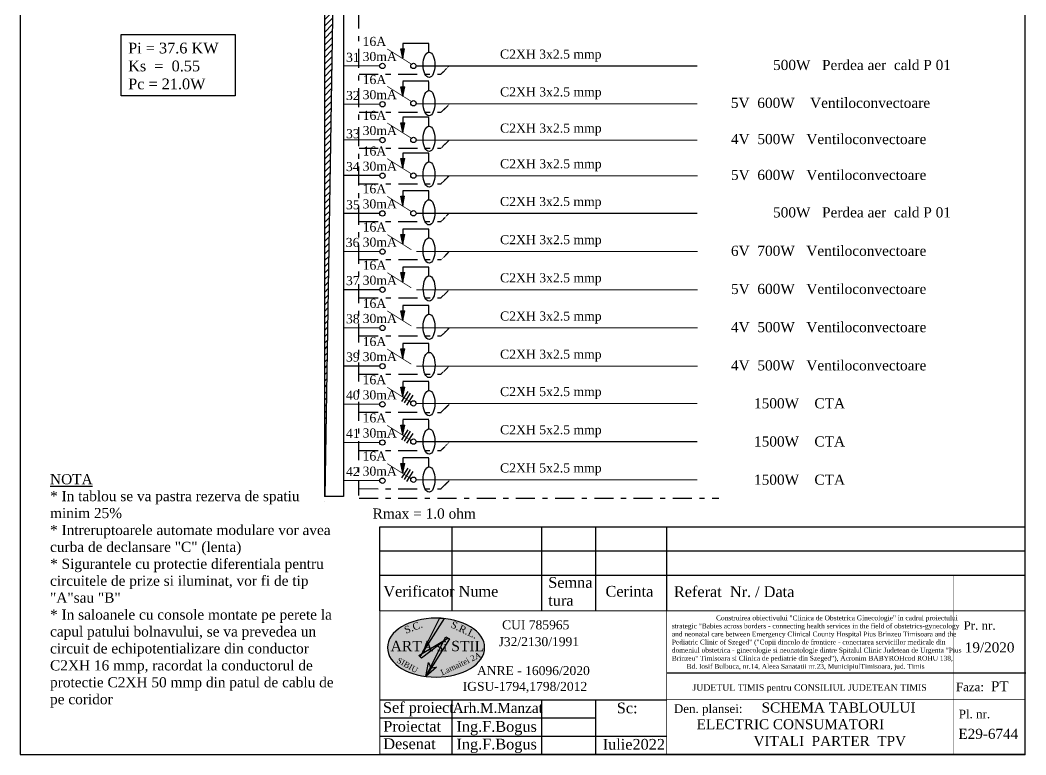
# Model space of a CAD drawing. Header units: inches. Extents: x -369701 to 85886, y 28217 to 66726.
# Drawn here: x -240940 to -226915, y 28218 to 38462 of the extents above; entities that cross this region are included whole.
import ezdxf

# ---------------------------------------------------------------- set-up
doc = ezdxf.new("R2010")
doc.units = ezdxf.units.IN
doc.header["$MEASUREMENT"] = 0
doc.linetypes.add('DOUBLE_DASHED', pattern=[1.093611, 0.529167, -0.211667, 0.141111, -0.211667])
doc.layers.add('Circuite', color=7, linetype='Continuous', lineweight=25)
doc.layers.add('Circuite incendiu', color=1, linetype='Continuous', lineweight=25)
for name, color, linetype in [('circuite iluminat normal', 7, 'Continuous'), ('ELECTRICAL', 7, 'Continuous'), ('Texte', 7, 'Continuous')]:
    doc.layers.add(name, color=color, linetype=linetype)
doc.styles.get("Standard").update_dxf_attribs({"font": 'arial.ttf'})

msp = doc.modelspace()

# ---------------------------------------------------------------- hatches: boundary and pattern name
at = {"layer": 'Circuite', "linetype": 'Continuous'}
h = msp.add_hatch(color=256, dxfattribs=at)
h.paths.add_polyline_path([(-235604, 37932), (-235604, 38062), (-235630, 38062)])
h.paths.add_polyline_path([(-235578, 38062), (-235604, 38062), (-235604, 37932)])
h = msp.add_hatch(color=256, dxfattribs=at)
h.paths.add_polyline_path([(-235604, 37932), (-235604, 38062), (-235630, 38062)])
h.paths.add_polyline_path([(-235578, 38062), (-235604, 38062), (-235604, 37932)])
h = msp.add_hatch(color=256, dxfattribs=at)
h.paths.add_polyline_path([(-235603, 37400), (-235603, 37530), (-235630, 37530)])
h.paths.add_polyline_path([(-235577, 37530), (-235603, 37530), (-235603, 37400)])
h = msp.add_hatch(color=256, dxfattribs=at)
h.paths.add_polyline_path([(-235603, 37400), (-235603, 37530), (-235630, 37530)])
h.paths.add_polyline_path([(-235577, 37530), (-235603, 37530), (-235603, 37400)])
h = msp.add_hatch(color=256, dxfattribs=at)
h.paths.add_polyline_path([(-235603, 36900), (-235603, 37030), (-235630, 37030)])
h.paths.add_polyline_path([(-235577, 37030), (-235603, 37030), (-235603, 36900)])
h = msp.add_hatch(color=256, dxfattribs=at)
h.paths.add_polyline_path([(-235603, 36900), (-235603, 37030), (-235630, 37030)])
h.paths.add_polyline_path([(-235577, 37030), (-235603, 37030), (-235603, 36900)])
h = msp.add_hatch(color=256, dxfattribs=at)
h.paths.add_polyline_path([(-235603, 36403), (-235603, 36533), (-235629, 36533)])
h.paths.add_polyline_path([(-235577, 36533), (-235603, 36533), (-235603, 36403)])
h = msp.add_hatch(color=256, dxfattribs=at)
h.paths.add_polyline_path([(-235603, 36403), (-235603, 36533), (-235629, 36533)])
h.paths.add_polyline_path([(-235577, 36533), (-235603, 36533), (-235603, 36403)])
h = msp.add_hatch(color=256, dxfattribs=at)
h.paths.add_polyline_path([(-235604, 35877), (-235604, 36007), (-235630, 36007)])
h.paths.add_polyline_path([(-235578, 36007), (-235604, 36007), (-235604, 35877)])
h = msp.add_hatch(color=256, dxfattribs=at)
h.paths.add_polyline_path([(-235604, 35877), (-235604, 36007), (-235630, 36007)])
h.paths.add_polyline_path([(-235578, 36007), (-235604, 36007), (-235604, 35877)])
h = msp.add_hatch(color=256, dxfattribs=at)
h.paths.add_polyline_path([(-235603, 35345), (-235603, 35474), (-235629, 35474)])
h.paths.add_polyline_path([(-235577, 35474), (-235603, 35474), (-235603, 35345)])
h = msp.add_hatch(color=256, dxfattribs=at)
h.paths.add_polyline_path([(-235603, 35345), (-235603, 35474), (-235629, 35474)])
h.paths.add_polyline_path([(-235577, 35474), (-235603, 35474), (-235603, 35345)])
h = msp.add_hatch(color=256, dxfattribs=at)
h.paths.add_polyline_path([(-235603, 34812), (-235603, 34942), (-235629, 34942)])
h.paths.add_polyline_path([(-235577, 34942), (-235603, 34942), (-235603, 34812)])
h = msp.add_hatch(color=256, dxfattribs=at)
h.paths.add_polyline_path([(-235603, 34812), (-235603, 34942), (-235629, 34942)])
h.paths.add_polyline_path([(-235577, 34942), (-235603, 34942), (-235603, 34812)])
h = msp.add_hatch(color=256, dxfattribs=at)
h.paths.add_polyline_path([(-235603, 34280), (-235603, 34410), (-235629, 34410)])
h.paths.add_polyline_path([(-235577, 34410), (-235603, 34410), (-235603, 34280)])
h = msp.add_hatch(color=256, dxfattribs=at)
h.paths.add_polyline_path([(-235603, 34280), (-235603, 34410), (-235629, 34410)])
h.paths.add_polyline_path([(-235577, 34410), (-235603, 34410), (-235603, 34280)])
h = msp.add_hatch(color=256, dxfattribs=at)
h.paths.add_polyline_path([(-235603, 33748), (-235603, 33878), (-235629, 33878)])
h.paths.add_polyline_path([(-235577, 33878), (-235603, 33878), (-235603, 33748)])
h = msp.add_hatch(color=256, dxfattribs=at)
h.paths.add_polyline_path([(-235603, 33748), (-235603, 33878), (-235629, 33878)])
h.paths.add_polyline_path([(-235577, 33878), (-235603, 33878), (-235603, 33748)])
h = msp.add_hatch(color=256, dxfattribs=at)
h.paths.add_polyline_path([(-235603, 33215), (-235603, 33345), (-235629, 33345)])
h.paths.add_polyline_path([(-235577, 33345), (-235603, 33345), (-235603, 33215)])
h = msp.add_hatch(color=256, dxfattribs=at)
h.paths.add_polyline_path([(-235603, 33215), (-235603, 33345), (-235629, 33345)])
h.paths.add_polyline_path([(-235577, 33345), (-235603, 33345), (-235603, 33215)])
h = msp.add_hatch(color=256, dxfattribs=at)
h.paths.add_polyline_path([(-235603, 32683), (-235603, 32813), (-235629, 32813)])
h.paths.add_polyline_path([(-235577, 32813), (-235603, 32813), (-235603, 32683)])
h = msp.add_hatch(color=256, dxfattribs=at)
h.paths.add_polyline_path([(-235603, 32683), (-235603, 32813), (-235629, 32813)])
h.paths.add_polyline_path([(-235577, 32813), (-235603, 32813), (-235603, 32683)])
h = msp.add_hatch(color=256, dxfattribs=at)
h.paths.add_polyline_path([(-235603, 32151), (-235603, 32281), (-235629, 32281)])
h.paths.add_polyline_path([(-235577, 32281), (-235603, 32281), (-235603, 32151)])
h = msp.add_hatch(color=256, dxfattribs=at)
h.paths.add_polyline_path([(-235603, 32151), (-235603, 32281), (-235629, 32281)])
h.paths.add_polyline_path([(-235577, 32281), (-235603, 32281), (-235603, 32151)])
at = {"layer": 'Circuite incendiu'}
h = msp.add_hatch(dxfattribs=at)
h.set_pattern_fill('ANSI31', color=256, scale=500, style=0)
h.set_pattern_definition([(45, (-1897106.567, -979713.396), (-44.1941738, 44.1941738), [])])
h.paths.add_polyline_path([(-236432, 48170), (-236691, 48170), (-236691, 42614), (-236520, 42614)])
h.paths.add_polyline_path([(-236520, 42614), (-236691, 42614), (-236691, 40634), (-236551, 40634)])
h.paths.add_polyline_path([(-236551, 40634), (-236691, 40634), (-236691, 31733)])
at = {"layer": 'ELECTRICAL', "linetype": 'Continuous', "true_color": 0x7fd2f5}
h = msp.add_hatch(color=141, dxfattribs=at)
edge = h.paths.add_edge_path()
edge.add_ellipse((-235140, 29714), major_axis=(-678, 0), ratio=0.605763, start_angle=0, end_angle=360, ccw=False)
h.paths.add_polyline_path([(-235115, 29407), (-234544, 29674), (-234492, 29562), (-235063, 29295)], flags=9)
h.paths.add_polyline_path([(-235664, 29609), (-235368, 29441), (-235429, 29335), (-235724, 29503)], flags=24)
h.paths.add_polyline_path([(-234914, 30124), (-234542, 29948), (-234608, 29810), (-234980, 29987)], flags=25)
h.paths.add_polyline_path([(-235628, 30014), (-235361, 30115), (-235308, 29973), (-235574, 29872)], flags=25)
h.paths.add_polyline_path([(-235817, 29844), (-234476, 29844), (-234476, 29621), (-235817, 29621)], flags=25)
at = {"layer": 'ELECTRICAL', "linetype": 'Continuous'}
h = msp.add_hatch(color=1, dxfattribs=at)
h.paths.add_polyline_path([(-235023, 30119), (-235090, 30125), (-235339, 29627), (-235331, 29633)])
h.paths.add_polyline_path([(-235339, 29627), (-235379, 29604), (-235361, 29585)])
h.paths.add_polyline_path([(-235331, 29633), (-235339, 29627), (-235361, 29585)], flags=17)
h.paths.add_polyline_path([(-235033, 29803), (-235026, 29816), (-235331, 29633), (-235361, 29585), (-235342, 29567)])
h.paths.add_polyline_path([(-234974, 29847), (-235026, 29816), (-235033, 29803)], flags=17)
h.paths.add_polyline_path([(-234974, 29847), (-235033, 29803), (-235217, 29439), (-235214, 29431), (-235207, 29432), (-234954, 29835), (-235002, 29864), (-235026, 29816)])
h.paths.add_polyline_path([(-235134, 29441), (-235207, 29432), (-235284, 29309)])
h.paths.add_polyline_path([(-235207, 29432), (-235214, 29431), (-235217, 29439), (-235284, 29309)])
h.paths.add_polyline_path([(-235217, 29439), (-235245, 29507), (-235284, 29309)])

# ---------------------------------------------------------------- linework, layer by layer
at = {"layer": 'Circuite', "linetype": 'DOUBLE_DASHED', "ltscale": 500}
msp.add_line((-236219, 46811), (-236219, 31837), dxfattribs=at)
at = {"layer": 'Circuite', "linetype": 'Continuous'}
for p, q in [((-235630, 38062), (-235578, 38062)), ((-235604, 37932), (-235630, 38062)), ((-235630, 38062), (-235578, 38062)), ((-235604, 38137), (-235604, 37932)), ((-235240, 38137), (-235604, 38137)), ((-235604, 37932), (-235578, 38062)), ((-235604, 37932), (-235578, 38062)), ((-235240, 38016), (-235240, 38136)), ((-235239, 37610), (-235603, 37610)), ((-235603, 37605), (-235603, 37399)), ((-235239, 37483), (-235239, 37604)), ((-235630, 37530), (-235577, 37530)), ((-235603, 37400), (-235630, 37530)), ((-235630, 37530), (-235577, 37530)), ((-235603, 37400), (-235577, 37530)), ((-235603, 37400), (-235577, 37530)), ((-235630, 37030), (-235577, 37030)), ((-235603, 36900), (-235630, 37030)), ((-235630, 37030), (-235577, 37030)), ((-235239, 37110), (-235603, 37110)), ((-235603, 37105), (-235603, 36899)), ((-235603, 36900), (-235577, 37030)), ((-235603, 36900), (-235577, 37030)), ((-235239, 36983), (-235239, 37104)), ((-235603, 36608), (-235603, 36403)), ((-235239, 36608), (-235603, 36608)), ((-235239, 36486), (-235239, 36607)), ((-235629, 36533), (-235577, 36533)), ((-235603, 36403), (-235629, 36533)), ((-235629, 36533), (-235577, 36533)), ((-235603, 36403), (-235577, 36533)), ((-235603, 36403), (-235577, 36533)), ((-235604, 36082), (-235604, 35877)), ((-235240, 36082), (-235604, 36082)), ((-235240, 35960), (-235240, 36081)), ((-235630, 36007), (-235578, 36007)), ((-235604, 35877), (-235630, 36007)), ((-235630, 36007), (-235578, 36007)), ((-235604, 35877), (-235578, 36007)), ((-235604, 35877), (-235578, 36007)), ((-235603, 35550), (-235603, 35344)), ((-235239, 35550), (-235603, 35550)), ((-235239, 35428), (-235239, 35549)), ((-235629, 35474), (-235577, 35474)), ((-235603, 35345), (-235629, 35474)), ((-235629, 35474), (-235577, 35474)), ((-235603, 35345), (-235577, 35474)), ((-235603, 35345), (-235577, 35474)), ((-235629, 34942), (-235577, 34942)), ((-235603, 34812), (-235629, 34942)), ((-235629, 34942), (-235577, 34942)), ((-235603, 35018), (-235603, 34812)), ((-235239, 35018), (-235603, 35018)), ((-235603, 34812), (-235577, 34942)), ((-235603, 34812), (-235577, 34942)), ((-235239, 34896), (-235239, 35016)), ((-235629, 34410), (-235577, 34410)), ((-235603, 34280), (-235629, 34410)), ((-235629, 34410), (-235577, 34410)), ((-235603, 34485), (-235603, 34280)), ((-235239, 34485), (-235603, 34485)), ((-235603, 34280), (-235577, 34410)), ((-235603, 34280), (-235577, 34410)), ((-235239, 34364), (-235239, 34484)), ((-235603, 33953), (-235603, 33747)), ((-235239, 33953), (-235603, 33953)), ((-235239, 33831), (-235239, 33952)), ((-235629, 33878), (-235577, 33878)), ((-235603, 33748), (-235629, 33878)), ((-235629, 33878), (-235577, 33878)), ((-235603, 33748), (-235577, 33878)), ((-235603, 33748), (-235577, 33878)), ((-235239, 33425), (-235603, 33425)), ((-235603, 33421), (-235603, 33215)), ((-235239, 33299), (-235239, 33419)), ((-235629, 33345), (-235577, 33345)), ((-235603, 33215), (-235629, 33345)), ((-235629, 33345), (-235577, 33345)), ((-235603, 33215), (-235577, 33345)), ((-235603, 33215), (-235577, 33345)), ((-235239, 32893), (-235603, 32893)), ((-235603, 32888), (-235603, 32683)), ((-235239, 32767), (-235239, 32887)), ((-235629, 32813), (-235577, 32813)), ((-235603, 32683), (-235629, 32813)), ((-235629, 32813), (-235577, 32813)), ((-235603, 32683), (-235577, 32813)), ((-235603, 32683), (-235577, 32813)), ((-235629, 32281), (-235577, 32281)), ((-235603, 32151), (-235629, 32281)), ((-235629, 32281), (-235577, 32281)), ((-235239, 32361), (-235603, 32361)), ((-235603, 32356), (-235603, 32150)), ((-235603, 32151), (-235577, 32281)), ((-235603, 32151), (-235577, 32281)), ((-235239, 32234), (-235239, 32355))]:
    msp.add_line(p, q, dxfattribs=at)
at = {"layer": 'Circuite'}
for p, q in [((-235615, 33146), (-235531, 33283)), ((-235580, 33125), (-235496, 33262)), ((-235545, 33096), (-235460, 33234)), ((-235615, 32613), (-235531, 32751)), ((-235580, 32592), (-235496, 32730)), ((-235545, 32564), (-235460, 32701)), ((-235615, 32081), (-235531, 32218)), ((-235580, 32060), (-235496, 32197)), ((-235545, 32032), (-235460, 32169))]:
    msp.add_line(p, q, dxfattribs=at)
at = {"layer": 'Circuite', "linetype": 'Continuous', "ltscale": 2}
msp.add_line((-231918, 29364), (-226915, 29364), dxfattribs=at)
at = {"layer": 'Circuite', "linetype": 'Continuous'}
for points in [[(-226924, 28226), (-226924, 49258), (-240940, 49258), (-240940, 28226)], [(-239532, 38262), (-237943, 38262), (-237943, 37408), (-239532, 37408)]]:
    msp.add_lwpolyline(points, close=True, dxfattribs=at)
for centre in [(-235237, 37838), (-235237, 37306), (-235237, 36806), (-235237, 36309), (-235237, 35783), (-235237, 35251), (-235236, 34719), (-235237, 34186), (-235236, 33654), (-235237, 33122), (-235237, 32589), (-235237, 32057)]:
    msp.add_ellipse(centre, major_axis=(0, 176), ratio=0.466655, dxfattribs=at)
at = {"layer": 'circuite iluminat normal'}
msp.add_lwpolyline([(-236691, 48169), (-236432, 48169), (-236432, 31822), (-236691, 31822)], close=True, dxfattribs=at)
at = {"layer": 'ELECTRICAL', "linetype": 'Continuous'}
for p, q in [((-236432, 48165), (-236691, 31818)), ((-235090, 30125), (-235361, 29585)), ((-235361, 29585), (-235023, 30119)), ((-235090, 30125), (-235023, 30119)), ((-235379, 29604), (-234974, 29847)), ((-234974, 29847), (-235342, 29567)), ((-235284, 29309), (-235002, 29864)), ((-234954, 29835), (-235284, 29309)), ((-235002, 29864), (-234954, 29835)), ((-235342, 29567), (-235379, 29604)), ((-235284, 29309), (-235245, 29507)), ((-235245, 29507), (-235214, 29431)), ((-235134, 29441), (-235284, 29309)), ((-235214, 29431), (-235134, 29441))]:
    msp.add_line(p, q, dxfattribs=at)
at = {"layer": 'ELECTRICAL', "linetype": 'DOUBLE_DASHED'}
for p, q in [((-235070, 37711), (-234956, 37824)), ((-235069, 37178), (-234955, 37292)), ((-235069, 36678), (-234956, 36792)), ((-235069, 36182), (-234955, 36295)), ((-235070, 35656), (-234956, 35769)), ((-235069, 35123), (-234955, 35237)), ((-235069, 34591), (-234955, 34705)), ((-235069, 34059), (-234955, 34172)), ((-235069, 33526), (-234955, 33640)), ((-235070, 32994), (-234956, 33108)), ((-235070, 32462), (-234956, 32575)), ((-235070, 31929), (-234956, 32043))]:
    msp.add_line(p, q, dxfattribs=at)
at = {"layer": 'ELECTRICAL', "linetype": 'DOUBLE_DASHED', "ltscale": 500}
for p, q in [((-236213, 37711), (-235070, 37711)), ((-236212, 37179), (-235069, 37178)), ((-236212, 36679), (-235069, 36678)), ((-236212, 36182), (-235069, 36182)), ((-236213, 35656), (-235070, 35656)), ((-236212, 35124), (-235069, 35123)), ((-236212, 34592), (-235069, 34591)), ((-236212, 34059), (-235069, 34059)), ((-236212, 33527), (-235069, 33526)), ((-236213, 32995), (-235070, 32994)), ((-236213, 32462), (-235070, 32462)), ((-236213, 31930), (-235070, 31929)), ((-236213, 31798), (-231197, 31799))]:
    msp.add_line(p, q, dxfattribs=at)
at = {"layer": 'ELECTRICAL', "linetype": 'Continuous', "flags": 128}
for points, const_width in [([(-235485, 37850), (-235821, 38061)], 10.1), ([(-235485, 37850), (-235821, 38061)], 10.1), ([(-235485, 37850), (-235821, 38061)], 10.1), ([(-236432, 37824), (-235924, 37824)], 15.2), ([(-236433, 37824), (-235925, 37824)], 15.2), ([(-236433, 37824), (-235925, 37824)], 15.2), ([(-235417, 37823), (-231495, 37823)], 15.2), ([(-235485, 37329), (-235821, 37540)], 10.1), ([(-236436, 37292), (-235928, 37292)], 15.2), ([(-236432, 37292), (-235924, 37292)], 15.2), ([(-235418, 37295), (-231495, 37295)], 15.2), ([(-235485, 36817), (-235821, 37028)], 10.1), ([(-235485, 36817), (-235821, 37028)], 10.1), ([(-235485, 36817), (-235821, 37028)], 10.1), ([(-236432, 36792), (-235924, 36792)], 15.2), ([(-235417, 36790), (-231495, 36790)], 15.2), ([(-235485, 36320), (-235821, 36531)], 10.1), ([(-235485, 36320), (-235821, 36531)], 10.1), ([(-235485, 36320), (-235821, 36531)], 10.1), ([(-236432, 36302), (-235924, 36302)], 15.2), ([(-236432, 36295), (-235924, 36295)], 15.2), ([(-235417, 36293), (-231494, 36293)], 15.2), ([(-235485, 35794), (-235821, 36006)], 10.1), ([(-235485, 35794), (-235821, 36006)], 10.1), ([(-235485, 35794), (-235821, 36006)], 10.1), ([(-236436, 35769), (-235928, 35769)], 15.2), ([(-236433, 35769), (-235925, 35769)], 15.2), ([(-236433, 35769), (-235925, 35769)], 15.2), ([(-236432, 35769), (-235924, 35769)], 15.2), ([(-235417, 35768), (-231495, 35768)], 15.2), ([(-235485, 35262), (-235821, 35473)], 10.1), ([(-235485, 35262), (-235821, 35473)], 10.1), ([(-235485, 35262), (-235821, 35473)], 10.1), ([(-236432, 35237), (-235924, 35237)], 15.2), ([(-235417, 35235), (-231494, 35235)], 15.2), ([(-235485, 34730), (-235820, 34941)], 10.1), ([(-235485, 34730), (-235820, 34941)], 10.1), ([(-235485, 34730), (-235820, 34941)], 10.1), ([(-236432, 34705), (-235924, 34705)], 15.2), ([(-235417, 34703), (-231494, 34703)], 15.2), ([(-235485, 34198), (-235821, 34409)], 10.1), ([(-235485, 34198), (-235821, 34409)], 10.1), ([(-235485, 34198), (-235821, 34409)], 10.1), ([(-236432, 34172), (-235924, 34172)], 15.2), ([(-235417, 34171), (-231494, 34171)], 15.2), ([(-235485, 33665), (-235820, 33876)], 10.1), ([(-235485, 33665), (-235820, 33876)], 10.1), ([(-235485, 33665), (-235820, 33876)], 10.1), ([(-236432, 33640), (-235924, 33640)], 15.2), ([(-235417, 33638), (-231494, 33638)], 15.2), ([(-235486, 33133), (-235821, 33344)], 10.1), ([(-235486, 33133), (-235821, 33344)], 10.1), ([(-235486, 33133), (-235821, 33344)], 10.1), ([(-236432, 33108), (-235924, 33108)], 15.2), ([(-235418, 33117), (-231495, 33117)], 15.2), ([(-235486, 32601), (-235821, 32812)], 10.1), ([(-235486, 32601), (-235821, 32812)], 10.1), ([(-235486, 32601), (-235821, 32812)], 10.1), ([(-236432, 32575), (-235924, 32575)], 15.2), ([(-235418, 32585), (-231495, 32585)], 15.2), ([(-235486, 32068), (-235821, 32279)], 10.1), ([(-235486, 32068), (-235821, 32279)], 10.1), ([(-235486, 32068), (-235821, 32279)], 10.1), ([(-236432, 32043), (-235924, 32043)], 15.2), ([(-235418, 32053), (-231495, 32053)], 15.2)]:
    msp.add_lwpolyline(points, dxfattribs=dict(at, const_width=const_width))
at = {"layer": 'ELECTRICAL', "linetype": 'Continuous'}
for centre in [(-235888, 37823), (-235456, 37824), (-235456, 37824), (-235887, 37290), (-235455, 37303), (-235455, 37303), (-235887, 36790), (-235455, 36792), (-235455, 36792), (-235887, 36293), (-235455, 36295), (-235455, 36295), (-235888, 35767), (-235456, 35769), (-235456, 35769), (-235887, 35235), (-235887, 34703), (-235887, 34171), (-235887, 33638), (-235888, 33106), (-235456, 33119), (-235456, 33119), (-235888, 32574), (-235456, 32586), (-235456, 32586), (-235888, 32041), (-235456, 32054), (-235456, 32054)]:
    msp.add_circle(centre, 37.2, dxfattribs=at)
at = {"layer": 'ELECTRICAL', "linetype": 'Continuous', "extrusion": (0, 0, -1)}
msp.add_ellipse((-235140, 29714), major_axis=(-678, 0), ratio=0.605763, dxfattribs=at)
at = {"layer": 'Texte', "linetype": 'Continuous'}
for p, q in [((-234913, 30561), (-234913, 31396)), ((-233663, 30561), (-233663, 31396)), ((-232913, 30561), (-232913, 31396)), ((-231924, 30561), (-231924, 31396)), ((-234913, 30226), (-234913, 31061)), ((-233663, 30226), (-233663, 31061)), ((-232913, 30226), (-232913, 31061)), ((-231924, 30226), (-231924, 31061)), ((-235924, 28988), (-231924, 28988)), ((-234913, 28226), (-234914, 28989)), ((-233663, 28226), (-233663, 28988)), ((-232913, 28218), (-232913, 28988)), ((-235924, 28734), (-232913, 28734)), ((-235924, 28480), (-231924, 28480))]:
    msp.add_line(p, q, dxfattribs=at)
at = {"layer": 'Texte', "linetype": 'Continuous', "flags": 128}
for points in [[(-235924, 30896), (-235924, 31396), (-226924, 31396)], [(-235924, 30896), (-235924, 31396), (-226924, 31396)], [(-235924, 30561), (-235924, 31061), (-226924, 31061)], [(-235924, 30561), (-235924, 31061), (-226924, 31061)], [(-235924, 30226), (-235924, 30726), (-226924, 30726)]]:
    msp.add_lwpolyline(points, dxfattribs=at)
at = {"layer": 'Texte', "linetype": 'Continuous'}
for points, const_width in [([(-227924, 28226), (-227924, 30715)], 5), ([(-231924, 28226), (-231924, 30226)], 10), ([(-235924, 28988), (-231924, 28988)], 10), ([(-231924, 28988), (-226924, 28988)], 10)]:
    msp.add_lwpolyline(points, dxfattribs=dict(at, const_width=const_width))
at = {"layer": 'Texte', "linetype": 'Continuous', "const_width": 15}
msp.add_lwpolyline([(-226924, 28226), (-235924, 28226), (-235924, 30226), (-226924, 30226)], close=True, dxfattribs=at)

# ---------------------------------------------------------------- texts
at = {"layer": 'Circuite', "linetype": 'Continuous', "char_height": 126.25, "width": 407.03, "attachment_point": 1}
for insert in [(-236164, 38229), (-236163, 37697), (-236163, 37197), (-236163, 36700), (-236164, 36174), (-236163, 35641), (-236163, 35109), (-236163, 34577), (-236163, 34045), (-236164, 33512), (-236164, 32980), (-236164, 32448)]:
    msp.add_mtext('{\\fTimes New Roman|b0|i0|c0|p18;16A\\P30mA}', dxfattribs=dict(at, insert=insert))
at = {"layer": 'ELECTRICAL', "linetype": 'Continuous', "attachment_point": 1}
for s, insert, char_height, width in [('{\\fTimes New Roman|b0|i0|c0|p18;\\C1;Pi\\fTimes New Roman|b1|i0|c0|p18; \\fTimes New Roman|b0|i0|c0|p18;= 37.6 KW\\PKs  =  0.55\\PPc\\fTimes New Roman|b1|i0|c0|p18; \\fTimes New Roman|b0|i0|c0|p18;= 21.0W}', (-239433, 38148), 150, 1841.24), ('{\\fTimes New Roman|b0|i0|c0|p18;31}', (-236395, 38007), 126.38, 407.44), ('{\\fTimes New Roman|b0|i0|c0|p18;32}', (-236395, 37475), 126.38, 407.44), ('{\\fTimes New Roman|b0|i0|c0|p18;33}', (-236395, 36942), 126.38, 407.44), ('{\\fTimes New Roman|b0|i0|c0|p18;34}', (-236396, 36484), 126.38, 407.44), ('{\\fTimes New Roman|b0|i0|c0|p18;35}', (-236396, 35952), 126.38, 407.44), ('{\\fTimes New Roman|b0|i0|c0|p18;36}', (-236399, 35426), 126.38, 407.44), ('{\\fTimes New Roman|b0|i0|c0|p18;37}', (-236396, 34894), 126.38, 407.44), ('{\\fTimes New Roman|b0|i0|c0|p18;38}', (-236396, 34361), 126.38, 407.44), ('{\\fTimes New Roman|b0|i0|c0|p18;39}', (-236396, 33829), 126.38, 407.44), ('{\\fTimes New Roman|b0|i0|c0|p18;40}', (-236396, 33297), 126.38, 407.44), ('{\\fTimes New Roman|b0|i0|c0|p18;41}', (-236396, 32764), 126.38, 407.44), ('{\\fTimes New Roman|b0|i0|c0|p18;42}', (-236396, 32232), 126.38, 407.44)]:
    msp.add_mtext(s, dxfattribs=dict(at, insert=insert, char_height=char_height, width=width))
at = {"layer": 'ELECTRICAL', "linetype": 'DOUBLE_DASHED', "attachment_point": 1}
for s, insert, char_height, width in [('{\\fTimes New Roman|b0|i0|c0|p18;C2XH 3x2.5 mmp}', (-234248, 38052), 126.38, 2813.98), ('{\\fTimes New Roman|b0|i0|c0|p18;           500W   Perdea aer  cald P 01}', (-231029, 37908), 141.54, 8555.18), ('{\\fTimes New Roman|b0|i0|c0|p18;C2XH 3x2.5 mmp}', (-234247, 37525), 126.38, 2813.98), ('{\\fTimes New Roman|b0|i0|c0|p18;5V  600W    Ventiloconvectoare}', (-231029, 37380), 141.54, 8555.18), ('{\\fTimes New Roman|b0|i0|c0|p18;C2XH 3x2.5 mmp}', (-234247, 37020), 126.38, 2813.98), ('{\\fTimes New Roman|b0|i0|c0|p18;4V  500W   Ventiloconvectoare}', (-231028, 36875), 141.54, 8555.18), ('{\\fTimes New Roman|b0|i0|c0|p18;C2XH 3x2.5 mmp}', (-234247, 36523), 126.38, 2813.98), ('{\\fTimes New Roman|b0|i0|c0|p18;5V  600W   Ventiloconvectoare}', (-231028, 36375), 141.54, 8555.18), ('{\\fTimes New Roman|b0|i0|c0|p18;C2XH 3x2.5 mmp}', (-234248, 35997), 126.38, 2813.98), ('{\\fTimes New Roman|b0|i0|c0|p18;           500W   Perdea aer  cald P 01}', (-231029, 35853), 141.54, 8555.18), ('{\\fTimes New Roman|b0|i0|c0|p18;C2XH 3x2.5 mmp}', (-234247, 35465), 126.38, 2813.98), ('{\\fTimes New Roman|b0|i0|c0|p18;6V  700W   Ventiloconvectoare}', (-231028, 35317), 141.54, 8555.18), ('{\\fTimes New Roman|b0|i0|c0|p18;C2XH 3x2.5 mmp}', (-234247, 34933), 126.38, 2813.98), ('{\\fTimes New Roman|b0|i0|c0|p18;5V  600W   Ventiloconvectoare}', (-231028, 34785), 141.54, 8555.18), ('{\\fTimes New Roman|b0|i0|c0|p18;C2XH 3x2.5 mmp}', (-234247, 34400), 126.38, 2813.98), ('{\\fTimes New Roman|b0|i0|c0|p18;4V  500W   Ventiloconvectoare}', (-231028, 34253), 141.54, 8555.18), ('{\\fTimes New Roman|b0|i0|c0|p18;C2XH 3x2.5 mmp}', (-234247, 33868), 126.38, 2813.98), ('{\\fTimes New Roman|b0|i0|c0|p18;4V  500W   Ventiloconvectoare}', (-231028, 33720), 141.54, 8555.18), ('{\\fTimes New Roman|b0|i0|c0|p18;C2XH 5x2.5 mmp}', (-234247, 33347), 126.38, 2813.98), ('{\\fTimes New Roman|b0|i0|c0|p18;      1500W    CTA}', (-231028, 33191), 141.54, 8555.18), ('{\\fTimes New Roman|b0|i0|c0|p18;C2XH 5x2.5 mmp}', (-234247, 32815), 126.38, 2813.98), ('{\\fTimes New Roman|b0|i0|c0|p18;      1500W    CTA}', (-231028, 32659), 141.54, 8555.18), ('{\\fTimes New Roman|b0|i0|c0|p18;C2XH 5x2.5 mmp}', (-234247, 32282), 126.38, 2813.98), ('{\\fTimes New Roman|b0|i0|c0|p18;\\LNOTA\\P\\l* In tablou se va pastra rezerva de spatiu minim 25%\\P* Intreruptoarele automate modulare vor avea curba de declansare "C" (lenta)\\P* Sigurantele cu protectie diferentiala pentru circuitele de prize si iluminat, vor fi de tip "A"sau "B"\\P* In saloanele cu console montate pe perete la capul patului bolnavului, se va prevedea un circuit de echipotentializare din conductor C2XH 16 mmp, racordat la conductorul de protectie C2XH 50 mmp din patul de cablu de pe coridor}', (-240522, 32133), 141.541, 3974.27), ('{\\fTimes New Roman|b0|i0|c0|p18;      1500W    CTA}', (-231028, 32126), 141.54, 8555.18), ('{\\fTimes New Roman|b0|i0|c0|p18;Rmax = 1.0 ohm}', (-236024, 31654), 141.54, 8555.18)]:
    msp.add_mtext(s, dxfattribs=dict(at, insert=insert, char_height=char_height, width=width))
at = {"layer": 'Texte', "linetype": 'Continuous', "attachment_point": 1}
for s, insert, char_height, width in [('\\fTimes New Roman|b0|i0|c0|p18;Verificator', (-235875, 30574), 150, 957.75), ('\\fTimes New Roman|b0|i0|c0|p18;Nume', (-234825, 30574), 150, 957.8), ('\\fTimes New Roman|b0|i0|c0|p18;Semna\\Ptura', (-233575, 30698), 150, 957.8), ('\\fTimes New Roman|b0|i0|c0|p18;Cerinta ', (-232777, 30574), 150, 713.5), ('{\\fTimes New Roman|b0|i0|c0|p18;19/2020}', (-227768, 29787), 140, 1414.36), ('{\\fTimes New Roman|b0|i0|c0|p18;Faza:}', (-227892, 29226), 120, 1414.36), ('{\\fTimes New Roman|b0|i0|c0|p18;  PT }', (-227508, 29245), 140, 1414.36), ('{\\fTimes New Roman|b0|i0|c0|p18;Sef proiect}', (-235880, 28954), 150, 1016.64), ('{\\fTimes New Roman|b0|i0|c0|p18;Arh.M.Manzat}', (-234908, 28944), 140, 1423.27), ('{\\fTimes New Roman|b0|i0|c0|p18;  Sc:}', (-232733, 28948), 150, 713.5), ('{\\fTimes New Roman|b0|i0|c0|p18;                \\H0.93333x;SCHEMA TABLOULUI ELECTRIC CONSUMATORI \\P               VITALI  PARTER  \\C1;TPV}', (-231506, 28949), 150, 3496), ('{\\fTimes New Roman|b0|i0|c0|p18;Proiectat}', (-235875, 28692), 150, 957.75), ('{\\fTimes New Roman|b0|i0|c0|p18;Ing.F.Bogus}', (-234855, 28690), 150, 957.75), ('{\\fTimes New Roman|b0|i0|c0|p18; E29-6744}', (-227909, 28582), 140, 1414.36), ('{\\fTimes New Roman|b0|i0|c0|p18;Desenat}', (-235875, 28449), 150, 957.75), ('{\\fTimes New Roman|b0|i0|c0|p18;Ing.F.Bogus}', (-234855, 28444), 150, 957.75), ('{\\fTimes New Roman|b0|i0|c0|p18;Iulie2022}', (-232816, 28441), 150, 1534.79)]:
    msp.add_mtext(s, dxfattribs=dict(at, insert=insert, char_height=char_height, width=width))
at = {"layer": 'Texte', "attachment_point": 1}
for s, insert, char_height, width in [('\\fTimes New Roman|b0|i0|c0|p18;Referat  Nr. / Data', (-231823, 30569), 150, 2000.85), ('{\\fTimes New Roman|b0|i0|c0|p18;                        \\H1.38x;      \\H0.97826x;Construirea obiectivului "Clinica de Obstetrica Ginecologie" in cadrul proiectului\\Pstrategic "Babies across borders - connecting health services in the field of obstetrics-gynecology and neonatal care between Emergency Clinical County Hospital Pius Brinzeu Timisoara and the Pediatric Clinic of Szeged" ("Copii dincolo de frontiere - conectarea serviciilor medicale din domeniul obstetrica - ginecologie si neonatologie dintre Spitalul Clinic Judetean de Urgenta "Pius Brinzeu" Timisoara si Clinica de pediatrie din Szeged"), Acronim BABYROHcod ROHU 138, \\P        Bd. Iosif Bulbuca, nr.14, Aleea Sanatatii nr.23, MunicipiulTimisoara, jud. Timis}', (-231852, 30162), 50, 3987.91), ('{\\fTimes New Roman|b0|i0|c0|p18;        CUI 785965 \\H1.1x; }', (-234597, 30094), 125, 4218.94), ('{\\fTimes New Roman|b0|i0|c0|p18;Pr. nr.}', (-227785, 30082), 120, 1688.6), ('{\\fTimes New Roman|b0|i0|c0|p18;ARTA si STIL }', (-235774, 29808), 144, 3081.12), ('\\pxt9;{\\fTimes New Roman|b0|i0|c0|p18;J32/2130/1991}', (-234268, 29860), 125, 4218.94), ('\\pxt12;{\\fTimes New Roman|b0|i0|c0|p18;ANRE - 16096/2020}', (-234569, 29456), 125, 4218.94), ('{\\fTimes New Roman|b0|i0|c0|p18;IGSU-1794,1798/2012}', (-234768, 29236), 125, 4218.94), ('{\\fTimes New Roman|b0|i0|c0|p18;JUDETUL TIMIS pentru CONSILIUL JUDETEAN TIMIS}', (-231564, 29203), 90, 3509.52), ('{\\fTimes New Roman|b0|i0|c0|p18;Den. plansei:   }', (-231824, 28923), 120, 1562.27), ('{\\fTimes New Roman|b0|i0|c0|p18;Pl. nr.}', (-227852, 28848), 120, 937.77)]:
    msp.add_mtext(s, dxfattribs=dict(at, insert=insert, char_height=char_height, width=width))
at = {"layer": 'Texte', "width": 3081.12, "attachment_point": 1}
for s, insert, char_height, rotation in [('{\\fTimes New Roman|b0|i0|c0|p18;S.C.}', (-235596, 30000), 100, 20.7146), ('{\\fTimes New Roman|b0|i0|c0|p18;S.R.L.}', (-234902, 30091), 100, 334.5926), ('{\\fTimes New Roman|b0|i0|c0|p18;Lamaitei 2A}', (-235088, 29398), 80, 25.0215), ('{\\fTimes New Roman|b0|i0|c0|p18;SIBIU}', (-235656, 29582), 80, 330.2913)]:
    msp.add_mtext(s, dxfattribs=dict(at, insert=insert, char_height=char_height, rotation=rotation))

doc.saveas('drawing.dxf')
